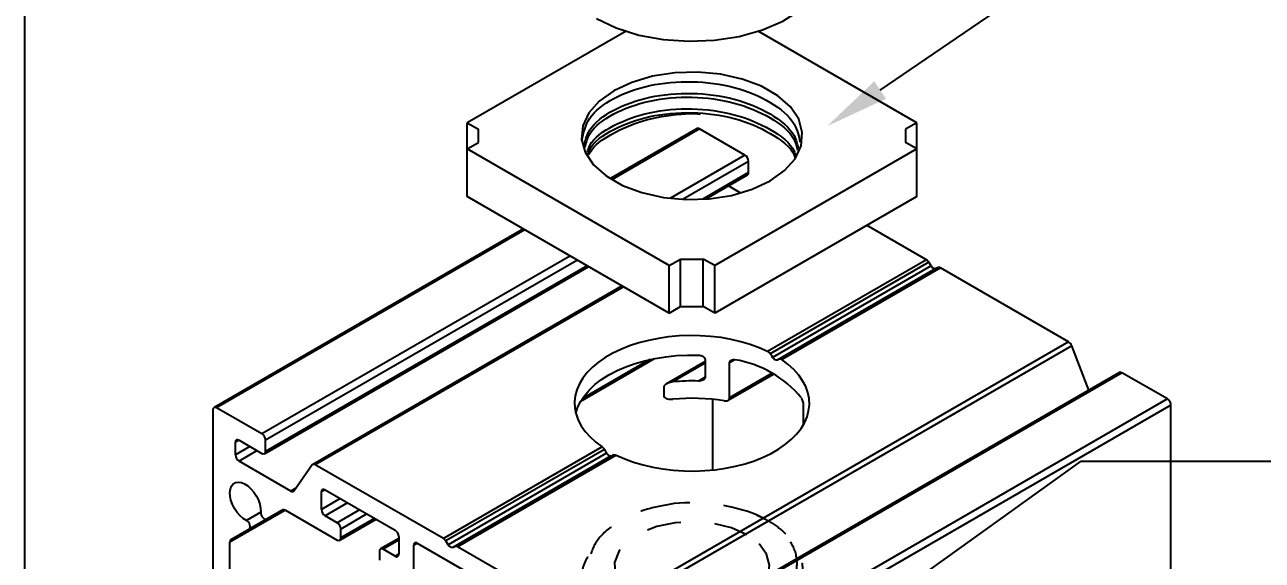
# Model space of a CAD drawing. Extents: x 0 to 7.2, y -16.7 to 0.
# Drawn here: x 0 to 3.623, y -14.001 to -12.433 of the extents above; entities that cross this region are included whole.
import ezdxf
from ezdxf import colors
from ezdxf.entities.mleader import LeaderData, LeaderLine
from ezdxf.math import Vec2, Vec3

# ---------------------------------------------------------------- set-up
doc = ezdxf.new("R2010")
doc.units = 0
doc.header["$LTSCALE"] = 0.5
doc.header["$MEASUREMENT"] = 0
doc.linetypes.add('HIDDEN2', pattern=[0.1875, 0.125, -0.0625])
doc.layers.add('CUST DWG', color=60, linetype='CONTINUOUS', lineweight=20)
for name, color, linetype in [('Hardware', 242, 'CONTINUOUS'), ('Housing', 150, 'CONTINUOUS'), ('Mounting', 4, 'CONTINUOUS')]:
    doc.layers.add(name, color=color, linetype=linetype)
doc.layers.add('Text-Unprinted', color=131, linetype='CONTINUOUS', plot=False)
doc.styles.add('LSAD_Standard', font='arial.ttf')

msp = doc.modelspace()

# ---------------------------------------------------------------- linework, layer by layer
at = {"layer": 'Hardware', "transparency": 16777216}
for p, q in [((1.7605, -12.4518), (1.2953, -12.7203)), ((2.6118, -12.7203), (2.1471, -12.4521)), ((1.2953, -12.7203), (1.3286, -12.7395)), ((1.2953, -12.7971), (1.2953, -12.7203)), ((1.3286, -12.7779), (1.3286, -12.7395)), ((2.6118, -12.7203), (2.5786, -12.7395)), ((2.5786, -12.7395), (2.5786, -12.7779)), ((2.6118, -12.7971), (2.6118, -12.7203)), ((1.2953, -12.7971), (1.3286, -12.7779)), ((2.6118, -12.7971), (2.5786, -12.7779)), ((1.8871, -13.1386), (1.2953, -12.7971)), ((1.2953, -12.9359), (1.2953, -12.7971)), ((2.6118, -12.7971), (2.0201, -13.1386)), ((2.6118, -12.9359), (2.6118, -12.7971)), ((1.8871, -13.2775), (1.2953, -12.9359)), ((2.6118, -12.9359), (2.0201, -13.2775)), ((1.8871, -13.1386), (1.9203, -13.1194)), ((1.8871, -13.2775), (1.8871, -13.1386)), ((1.9203, -13.1194), (1.9868, -13.1194)), ((1.9203, -13.2583), (1.9203, -13.1194)), ((2.0201, -13.1386), (1.9868, -13.1194)), ((1.9868, -13.2583), (1.9868, -13.1194)), ((2.0201, -13.2775), (2.0201, -13.1386)), ((1.8871, -13.2775), (1.9203, -13.2583)), ((1.9203, -13.2583), (1.9868, -13.2583)), ((2.0201, -13.2775), (1.9868, -13.2583)), ((2.1427, -13.8684), (2.1445, -13.8693))]:
    msp.add_line(p, q, dxfattribs=at)
at = {"layer": 'Hardware', "transparency": 16777216, "flags": 128}
msp.add_lwpolyline([(2.1823, -12.8907), (2.2249, -12.8604), (2.2556, -12.8256), (2.2731, -12.7879), (2.2766, -12.749), (2.266, -12.7104), (2.2418, -12.674), (2.205, -12.6412), (2.1572, -12.6136), (2.1004, -12.5924), (2.0373, -12.5784), (1.9705, -12.5723), (1.903, -12.5743), (1.8376, -12.5844), (1.7774, -12.6021), (1.7248, -12.6267), (1.6823, -12.657), (1.6516, -12.6918), (1.6341, -12.7295), (1.6305, -12.7685), (1.6411, -12.807), (1.6653, -12.8435), (1.7022, -12.8762), (1.75, -12.9038), (1.8067, -12.9251), (1.8698, -12.9391), (1.9366, -12.9452), (2.0042, -12.9431), (2.0695, -12.933), (2.1298, -12.9153), (2.1823, -12.8907)], dxfattribs=at)
at = {"layer": 'Hardware', "linetype": 'HIDDEN2', "transparency": 16777216, "flags": 128}
msp.add_lwpolyline([(2.1144, -13.9271), (2.0694, -13.9069), (2.017, -13.8938), (1.9607, -13.8887), (1.9039, -13.8918), (1.8503, -13.9029), (1.8031, -13.9214), (1.7654, -13.9461), (1.7395, -13.9754), (1.7271, -14.0076), (1.7289, -14.0405), (1.7448, -14.0721), (1.7738, -14.1004), (1.8141, -14.1237), (1.8632, -14.1404), (1.918, -14.1496), (1.975, -14.1506), (2.0306, -14.1435), (2.0814, -14.1285), (2.1242, -14.1068), (2.1563, -14.0795), (2.1756, -14.0486), (2.181, -14.0158), (2.172, -13.9833), (2.1494, -13.9531), (2.1144, -13.9271)], dxfattribs=at)
at = {"layer": 'Hardware', "linetype": 'HIDDEN2', "transparency": 16777216}
msp.add_arc((1.9546, -14.3486), 0.5157, 68.6082, 95.8848, dxfattribs=at)
at = {"layer": 'Hardware', "transparency": 16777216}
for points, knots in [([(1.6315, -12.7719), (1.6361, -12.7497), (1.6458, -12.7041), (1.7195, -12.646), (1.8264, -12.6073), (1.9535, -12.5955), (2.0809, -12.6129), (2.1872, -12.6574), (2.257, -12.7158), (2.2662, -12.7592), (2.2701, -12.7773)], [0, 0, 0, 0, 0.123199, 0.253761, 0.384324, 0.514886, 0.645448, 0.77601, 0.906573, 1, 1, 1, 1]), ([(1.638, -12.7875), (1.6417, -12.7717), (1.6509, -12.7325), (1.72, -12.6801), (1.8263, -12.6413), (1.9535, -12.6296), (2.081, -12.6469), (2.1867, -12.6915), (2.2527, -12.7447), (2.2616, -12.7822), (2.2645, -12.7945)], [0, 0, 0, 0, 0.094349, 0.233906, 0.373463, 0.51302, 0.652577, 0.792135, 0.931692, 1, 1, 1, 1]), ([(1.6404, -12.7923), (1.6437, -12.7788), (1.6527, -12.7419), (1.7202, -12.6915), (1.8262, -12.6526), (1.9535, -12.6409), (2.0811, -12.6582), (2.1864, -12.7029), (2.2513, -12.7543), (2.2601, -12.7899), (2.2626, -12.8003)], [0, 0, 0, 0, 0.082922, 0.225901, 0.368879, 0.511858, 0.654836, 0.797815, 0.940794, 1, 1, 1, 1]), ([(1.6475, -12.8065), (1.6494, -12.7998), (1.658, -12.7699), (1.7211, -12.7257), (1.826, -12.6866), (1.9535, -12.675), (2.0813, -12.6922), (2.1856, -12.7371), (2.2473, -12.7831), (2.2557, -12.8128), (2.2571, -12.8175)], [0, 0, 0, 0, 0.045014, 0.199343, 0.353672, 0.508002, 0.662331, 0.81666, 0.97099, 1, 1, 1, 1]), ([(1.6499, -12.8113), (1.6513, -12.8068), (1.6597, -12.7792), (1.7215, -12.7371), (1.8259, -12.6979), (1.9535, -12.6863), (2.0814, -12.7035), (2.1852, -12.7485), (2.246, -12.7927), (2.2544, -12.8204), (2.2552, -12.8232)], [0, 0, 0, 0, 0.031004, 0.189528, 0.348052, 0.506576, 0.665101, 0.823625, 0.982149, 1, 1, 1, 1]), ([(1.6515, -12.8145), (1.6527, -12.812), (1.6634, -12.7884), (1.7172, -12.7513), (1.808, -12.7113), (1.8917, -12.6962), (1.9391, -12.6939), (1.9477, -12.6935)], [0, 0, 0, 0, 0.036029, 0.330898, 0.626534, 0.932015, 1, 1, 1, 1]), ([(1.9477, -12.6935), (1.9524, -12.6935), (1.9626, -12.6934), (1.9728, -12.6941), (1.9784, -12.6945)], [0, 0, 0, 0, 0.451289, 1, 1, 1, 1])]:
    msp.add_open_spline(points, degree=3, knots=knots, dxfattribs=at)
at = {"layer": 'Hardware', "linetype": 'HIDDEN2', "transparency": 16777216}
for points, knots in [([(1.9017, -13.8356), (1.8748, -13.8403), (1.8136, -13.8509), (1.733, -13.887), (1.6734, -13.9388), (1.6491, -13.9983), (1.658, -14.0575), (1.6905, -14.0908), (1.7061, -14.1068)], [0, 0, 0, 0, 0.14002, 0.319141, 0.498481, 0.670573, 0.842177, 1, 1, 1, 1]), ([(2.1445, -13.8692), (2.1528, -13.8732), (2.1671, -13.88), (2.1967, -13.8976), (2.2259, -13.9202), (2.2529, -13.9514), (2.271, -13.9843), (2.2796, -14.0241), (2.2729, -14.0696), (2.2448, -14.118), (2.1908, -14.1649), (2.1287, -14.1946), (2.0759, -14.2105), (2.0407, -14.2184), (1.9934, -14.2256), (1.9338, -14.2287), (1.8646, -14.2236), (1.7994, -14.2102), (1.7415, -14.189), (1.6934, -14.1612), (1.6573, -14.1282), (1.6351, -14.0915), (1.6273, -14.0529), (1.636, -14.0146), (1.6493, -13.9876), (1.6633, -13.9752), (1.665, -13.9736)], [0, 0, 0, 0, 0.021285, 0.036991, 0.084082, 0.116878, 0.155811, 0.200874, 0.252058, 0.309353, 0.372747, 0.442229, 0.466842, 0.492139, 0.518118, 0.565622, 0.613126, 0.660631, 0.708135, 0.75564, 0.803144, 0.850648, 0.898153, 0.945657, 0.993162, 1, 1, 1, 1]), ([(2.1041, -14.1628), (2.128, -14.1539), (2.1757, -14.136), (2.2301, -14.0933), (2.2626, -14.0406), (2.2627, -13.9808), (2.2294, -13.9234), (2.1817, -13.8875), (2.1497, -13.8718), (2.1445, -13.8693)], [0, 0, 0, 0, 0.141168, 0.2822, 0.449981, 0.617676, 0.79027, 0.965597, 1, 1, 1, 1])]:
    msp.add_open_spline(points, degree=3, knots=knots, dxfattribs=at)
at = {"layer": 'Housing', "transparency": 16777216}
for p, q in [((1.9684, -12.7376), (1.7153, -12.8838)), ((1.9759, -12.7384), (1.7196, -12.8863)), ((2.1088, -12.8151), (1.9759, -12.7384)), ((2.1088, -12.8151), (1.8908, -12.941)), ((2.1195, -12.8335), (1.9274, -12.9443)), ((2.1195, -12.8662), (2.1195, -12.8335)), ((2.1195, -12.8662), (1.9851, -12.9437)), ((1.9944, -12.9434), (2.1163, -12.873)), ((2.095, -12.9255), (2.0602, -12.9054)), ((1.4601, -13.0311), (0.5542, -13.554)), ((1.4645, -13.0336), (0.5617, -13.5548)), ((2.64, -13.1217), (2.465, -13.0207)), ((1.5975, -13.1103), (0.6946, -13.6315)), ((0.7021, -13.6894), (1.6514, -13.1414)), ((1.6187, -13.1226), (0.7052, -13.6499)), ((1.647, -13.1389), (0.7052, -13.6826)), ((2.64, -13.1217), (2.175, -13.3901)), ((2.6468, -13.1285), (2.1823, -13.3966)), ((2.6539, -13.1395), (2.1897, -13.4074)), ((2.6675, -13.1473), (2.2034, -13.4153)), ((2.6746, -13.1446), (2.2101, -13.4127)), ((2.6814, -13.1456), (2.2165, -13.414)), ((2.6539, -13.1395), (2.6468, -13.1285)), ((2.6746, -13.1446), (2.6675, -13.1473)), ((3.0564, -13.3621), (2.6814, -13.1456)), ((1.7492, -13.1979), (0.8432, -13.7209)), ((1.7536, -13.2004), (0.8507, -13.7217)), ((3.0564, -13.3621), (1.6422, -14.1785)), ((3.0656, -13.3736), (1.6514, -14.19)), ((3.1158, -13.503), (3.0656, -13.3736)), ((1.6278, -13.5357), (1.8438, -13.411)), ((1.83, -13.4139), (1.6328, -13.5277)), ((1.9922, -13.4197), (1.8794, -13.4848)), ((1.9922, -13.4247), (1.8979, -13.4792)), ((1.9922, -13.4141), (1.9922, -13.4656)), ((2.0794, -13.4144), (2.0639, -13.4233)), ((2.0639, -13.5254), (2.0639, -13.4233)), ((3.205, -13.4515), (1.7908, -14.2679)), ((3.2125, -13.4522), (1.7983, -14.2687)), ((1.9922, -13.4656), (1.9726, -13.4768)), ((2.0592, -13.5332), (2.1924, -13.4563)), ((2.1879, -13.4538), (2.0639, -13.5254)), ((3.3454, -13.529), (3.2125, -13.4522)), ((1.8712, -13.4946), (1.8712, -13.5207)), ((3.3454, -13.529), (1.9312, -14.3454)), ((3.356, -13.5474), (1.9418, -14.3638)), ((2.0148, -13.7372), (2.0148, -13.5303)), ((2.2791, -13.5476), (2.2791, -13.6056)), ((3.356, -15.8908), (3.356, -13.5474)), ((0.5511, -13.5609), (0.5511, -15.9044)), ((0.6946, -13.6315), (0.5617, -13.5548)), ((0.6275, -13.6499), (0.6169, -13.656)), ((0.6169, -13.6928), (0.6169, -13.656)), ((0.6275, -13.6499), (0.6946, -13.6887)), ((0.7052, -13.6826), (0.7052, -13.6499)), ((0.6593, -13.6683), (0.6169, -13.6928)), ((0.6805, -13.6805), (0.6275, -13.7111)), ((1.6907, -13.6697), (1.2257, -13.9381)), ((1.697, -13.6768), (1.2326, -13.9449)), ((1.7038, -13.6879), (1.2396, -13.9559)), ((1.7174, -13.6958), (1.2533, -13.9638)), ((1.7248, -13.6929), (1.2604, -13.961)), ((1.7321, -13.6937), (1.2672, -13.9621)), ((0.7793, -13.7988), (0.6275, -13.7111)), ((0.8416, -13.7225), (0.7885, -13.798)), ((1.2257, -13.9381), (0.8507, -13.7217)), ((0.7938, -13.7904), (0.7793, -13.7988)), ((0.8793, -13.7953), (0.8687, -13.8014)), ((0.8687, -13.8529), (0.8687, -13.8014)), ((0.8793, -13.7953), (1.0844, -13.9137)), ((0.9239, -13.821), (0.8687, -13.8529)), ((0.9451, -13.8333), (0.8793, -13.8712)), ((0.7631, -13.8548), (0.6006, -13.9486)), ((0.756, -13.8538), (0.6037, -13.9417)), ((0.691, -13.8609), (0.649, -13.8852)), ((0.7559, -13.8538), (0.6573, -13.9108)), ((0.7558, -13.8539), (0.7091, -13.8809)), ((0.7091, -13.8809), (0.7556, -13.854)), ((0.7631, -13.8548), (0.9147, -13.9423)), ((0.9147, -13.8917), (0.8793, -13.8712)), ((0.9805, -13.8537), (0.9147, -13.8917)), ((1.0017, -13.8659), (0.9253, -13.91)), ((0.6037, -13.9417), (0.6573, -13.9108)), ((0.9222, -13.943), (1.0287, -13.8815)), ((1.0243, -13.879), (0.9253, -13.9362)), ((0.9253, -13.9362), (0.9253, -13.91)), ((0.6006, -14.6259), (0.6006, -13.9486)), ((1.095, -13.9376), (1.0415, -13.9685)), ((1.095, -13.9427), (1.049, -13.9692)), ((1.095, -13.9321), (1.095, -13.9835)), ((1.2396, -13.9559), (1.2326, -13.9449)), ((1.0384, -13.9753), (1.0384, -14.0015)), ((1.0844, -13.9896), (1.049, -13.9692)), ((1.095, -13.9835), (1.0844, -13.9896)), ((1.1494, -13.9512), (1.1388, -13.9574)), ((1.1388, -14.0594), (1.1388, -13.9574)), ((1.1494, -13.9512), (1.3435, -14.0633)), ((1.2604, -13.961), (1.2533, -13.9638)), ((1.6422, -14.1785), (1.2672, -13.9621))]:
    msp.add_line(p, q, dxfattribs=at)
at = {"layer": 'Housing', "transparency": 16777216, "flags": 128}
for points in [[(2.175, -13.3901), (2.1505, -13.3792), (2.1244, -13.3697), (2.0969, -13.3615), (2.0682, -13.3548), (2.0386, -13.3496), (2.0083, -13.346), (1.9776, -13.3439), (1.9466, -13.3435), (1.9158, -13.3446), (1.8852, -13.3474), (1.8552, -13.3517), (1.826, -13.3576), (1.7978, -13.365), (1.7709, -13.3738), (1.7454, -13.384), (1.7217, -13.3954), (1.6998, -13.408), (1.68, -13.4217), (1.6624, -13.4364), (1.6471, -13.452), (1.6344, -13.4682), (1.6242, -13.4851), (1.6167, -13.5024), (1.6119, -13.5201), (1.6099, -13.5379), (1.6107, -13.5557), (1.6142, -13.5735), (1.6205, -13.591), (1.6295, -13.6081), (1.6411, -13.6246), (1.6553, -13.6405), (1.6718, -13.6556), (1.6907, -13.6697)], [(1.6134, -13.5705), (1.6185, -13.5548), (1.6271, -13.537), (1.6385, -13.5196), (1.6527, -13.503), (1.6696, -13.4872), (1.6889, -13.4724), (1.7105, -13.4587), (1.7342, -13.4462), (1.7599, -13.4351), (1.7872, -13.4254), (1.816, -13.4172), (1.846, -13.4106), (1.8769, -13.4056), (1.9085, -13.4023), (1.9405, -13.4007), (1.9726, -13.4009)], [(1.7321, -13.6937), (1.7566, -13.7045), (1.7828, -13.7141), (1.8103, -13.7223), (1.8389, -13.729), (1.8685, -13.7342), (1.8988, -13.7378), (1.9296, -13.7398), (1.9605, -13.7403), (1.9914, -13.7391), (2.0219, -13.7364), (2.0519, -13.732), (2.0812, -13.7262), (2.1093, -13.7188), (2.1363, -13.71), (2.1617, -13.6998), (2.1855, -13.6884), (2.2073, -13.6758), (2.2271, -13.662), (2.2448, -13.6474), (2.26, -13.6318), (2.2728, -13.6155), (2.2829, -13.5987), (2.2905, -13.5814), (2.2952, -13.5637), (2.2972, -13.5459), (2.2965, -13.528), (2.2929, -13.5103), (2.2866, -13.4928), (2.2776, -13.4757), (2.266, -13.4592), (2.2519, -13.4433), (2.2353, -13.4282), (2.2165, -13.414)], [(0.649, -13.8852), (0.6395, -13.8793), (0.6303, -13.8713), (0.6217, -13.8615), (0.6142, -13.8503), (0.6081, -13.8383), (0.6037, -13.826), (0.6012, -13.814), (0.6006, -13.8026), (0.6021, -13.7926), (0.6055, -13.7843), (0.6107, -13.778), (0.6174, -13.7741), (0.6254, -13.7728), (0.6343, -13.774), (0.6437, -13.7778), (0.6532, -13.7839), (0.6624, -13.7921), (0.6709, -13.8021), (0.6782, -13.8134), (0.6841, -13.8254), (0.6883, -13.8377), (0.6907, -13.8497), (0.691, -13.8609)], [(0.691, -13.8609), (0.6912, -13.8648), (0.6924, -13.8689), (0.6945, -13.8729), (0.6972, -13.8765), (0.7002, -13.8793), (0.7035, -13.881), (0.7065, -13.8816), (0.7091, -13.8809)], [(0.6573, -13.9108), (0.6592, -13.9089), (0.6602, -13.906), (0.6603, -13.9024), (0.6594, -13.8983), (0.6577, -13.8942), (0.6552, -13.8904), (0.6522, -13.8873), (0.649, -13.8852)]]:
    msp.add_lwpolyline(points, dxfattribs=at)
at = {"layer": 'Housing', "transparency": 16777216}
for centre, radius, start, end in [((1.9715, -12.7445), 0.00754, 54.3824, 114.3071), ((2.0964, -12.8345), 0.0231, 2.6055, 57.3945), ((2.1121, -12.867), 0.00739, 305.0133, 6.2988), ((2.6289, -13.1396), 0.021, 31.8172, 58.3212), ((2.6661, -13.134), 0.0134, 203.994, 276.0114), ((2.6769, -13.1523), 0.00802, 55.5963, 106.5598), ((3.044, -13.3815), 0.023, 20.2271, 57.362), ((2.0291, -13.7256), 0.3153, 39.1888, 80.8166), ((1.9536, -14.0689), 0.5924, 88.1547, 95.3894), ((3.2081, -13.4584), 0.00754, 54.3824, 114.3071), ((1.9535, -14.1151), 0.5879, 80.7775, 95.422), ((3.333, -13.5484), 0.0231, 2.6055, 57.3945), ((0.5576, -13.5599), 0.00655, 50.7967, 189.214), ((0.6233, -13.655), 0.00655, 50.7967, 189.214), ((0.6822, -13.6509), 0.0231, 2.6055, 57.3945), ((0.6399, -13.6917), 0.0231, 182.6055, 237.3945), ((0.6988, -13.6836), 0.00655, 230.7967, 9.214), ((0.8466, -13.7268), 0.0066, 50.7518, 139.4672), ((0.7835, -13.7937), 0.0066, 230.7518, 319.4672), ((0.8752, -13.8004), 0.00655, 50.7967, 189.214), ((0.7587, -13.8609), 0.00754, 54.3818, 114.314), ((0.8917, -13.8518), 0.0231, 182.6055, 237.3945), ((0.9023, -13.9111), 0.0231, 2.6055, 57.3945), ((0.6081, -13.9479), 0.00755, 125.698, 185.6204), ((0.9188, -13.9372), 0.00655, 230.7967, 9.214), ((1.072, -13.9331), 0.0231, 2.6055, 57.3945), ((1.2147, -13.956), 0.021, 31.8172, 58.3212), ((1.0449, -13.9743), 0.00655, 50.7967, 189.214), ((1.0885, -13.9845), 0.00655, 230.7967, 9.214), ((1.1453, -13.9563), 0.00655, 50.7967, 189.214), ((1.2519, -13.9504), 0.0134, 203.994, 276.0114), ((1.2626, -13.9687), 0.00802, 55.5963, 106.5598)]:
    msp.add_arc(centre, radius, start, end, dxfattribs=at)
for major_axis, ratio, start_param, end_param in [((-0.2554, 0.368), 0.625218, 4.688449, 4.717599), ((0.3435, 0.1676), 0.075064, 0.691589, 0.72074), ((-0.2554, 0.368), 0.625218, 1.4616, 1.490751), ((0.3435, 0.1676), 0.075064, 3.918437, 3.947588)]:
    msp.add_ellipse((1.9536, -13.5582), major_axis=major_axis, ratio=ratio, start_param=start_param, end_param=end_param, dxfattribs=at)
for points, knots in [([(1.9726, -13.4009), (1.9772, -13.4011), (1.9818, -13.4022), (1.9875, -13.4056), (1.9891, -13.407), (1.9915, -13.4103), (1.9922, -13.4122), (1.9922, -13.4141)], [0, 0, 0, 0, 0.5, 0.5, 0.75, 0.75, 1, 1, 1, 1]), ([(2.0639, -13.4233), (2.0639, -13.4199), (2.0658, -13.4171), (2.0717, -13.4139), (2.0755, -13.4135), (2.0794, -13.4144)], [0, 0, 0, 0, 0.5, 0.5, 1, 1, 1, 1]), ([(2.2034, -13.4153), (2.2015, -13.416), (2.1991, -13.4156), (2.1942, -13.4127), (2.1917, -13.4103), (2.1897, -13.4074)], [0, 0, 0, 0, 0.5, 0.5, 1, 1, 1, 1]), ([(1.9922, -13.4656), (1.9922, -13.4674), (1.9915, -13.4692), (1.9891, -13.4722), (1.9875, -13.4735), (1.9818, -13.4763), (1.9772, -13.477), (1.9726, -13.4768)], [0, 0, 0, 0, 0.25, 0.25, 0.5, 0.5, 1, 1, 1, 1]), ([(1.8979, -13.4792), (1.8923, -13.4797), (1.8869, -13.4811), (1.8793, -13.4847), (1.8768, -13.4862), (1.8728, -13.4899), (1.8712, -13.4922), (1.8712, -13.4946)], [0, 0, 0, 0, 0.5, 0.5, 0.75, 0.75, 1, 1, 1, 1]), ([(1.8712, -13.5207), (1.8712, -13.523), (1.8728, -13.5249), (1.8768, -13.5275), (1.8793, -13.5283), (1.8868, -13.5301), (1.8924, -13.5303), (1.8979, -13.5298)], [0, 0, 0, 0, 0.25, 0.25, 0.5, 0.5, 1, 1, 1, 1]), ([(2.0477, -13.5348), (2.0518, -13.5354), (2.0557, -13.535), (2.0619, -13.5318), (2.0639, -13.5289), (2.0639, -13.5254)], [0, 0, 0, 0, 0.5, 0.5, 1, 1, 1, 1]), ([(2.2735, -13.5264), (2.275, -13.5286), (2.2764, -13.532), (2.2785, -13.5399), (2.2791, -13.5442), (2.2791, -13.5476)], [0, 0, 0, 0, 0.5, 0.5, 1, 1, 1, 1]), ([(1.7038, -13.6879), (1.7056, -13.6909), (1.708, -13.6934), (1.713, -13.6962), (1.7155, -13.6966), (1.7174, -13.6958)], [0, 0, 0, 0, 0.5, 0.5, 1, 1, 1, 1])]:
    msp.add_open_spline(points, degree=3, knots=knots, dxfattribs=at)
for points in [[(2.1823, -13.3966), (2.1803, -13.3937), (2.1777, -13.3914), (2.175, -13.3901)], [(2.2165, -13.414), (2.2142, -13.4125), (2.2119, -13.412), (2.2101, -13.4127)], [(1.6907, -13.6697), (1.6929, -13.6713), (1.6952, -13.6738), (1.697, -13.6768)], [(1.7248, -13.6929), (1.7268, -13.6921), (1.7294, -13.6923), (1.7321, -13.6937)]]:
    msp.add_open_spline(points, degree=3, dxfattribs=at)
at = {"layer": 'Mounting', "transparency": 16777216, "flags": 128}
msp.add_lwpolyline([(1.6736, -12.4151), (1.7316, -12.4427), (1.7977, -12.4635), (1.8694, -12.4768), (1.9441, -12.4819), (2.0192, -12.4788), (2.092, -12.4676), (2.1597, -12.4486), (2.2199, -12.4226), (2.2706, -12.3904), (2.3098, -12.3533), (2.3361, -12.3126), (2.3486, -12.2698), (2.3496, -12.2535)], dxfattribs=at)
at = {"layer": 'Text-Unprinted', "ltscale": 0.5, "transparency": 16777216}
msp.add_lwpolyline([(0, 0), (6.7876, 0), (6.7876, -16.7148), (0, -16.7149)], close=True, dxfattribs=at)

# ---------------------------------------------------------------- leaders
at = {"layer": 'CUST DWG', "ltscale": 0.5, "transparency": 16777216}
ml = msp.add_multileader_mtext('Standard', dxfattribs=at)
ml.set_content('\\A1;3/8" SQ. NUT\\P(FINISH TO MATCH\\PSTEM FINISH)', color=256, style='LSAD_Standard')
ml.set_leader_properties()
ml.build(insert=Vec2(0, 0))
ml.multileader.update_dxf_attribs({"dogleg_length": 0.36, "arrow_head_size": 0.1875})
ctx = ml.context
ctx.base_point, ctx.char_height, ctx.arrow_head_size, ctx.landing_gap_size, ctx.plane_origin = Vec3(4.0051, -12.2239), 0.1875, 0.1875, 0.09, Vec3(1.6639, -12.7587)
notes = []
notes.append((ctx, [(0, (1, 1, 0), (3.0929, -12.2239), (1, 0), 0.9121, [(0, [(2.3496, -12.7302)], 0, [])])]))
ctx.mtext.insert, ctx.mtext.width, ctx.mtext.defined_height, ctx.mtext.flow_direction = Vec3(4.0951, -12.1026), 3.15153, 0.8541, 5
ml = msp.add_multileader_mtext('Standard', dxfattribs=at)
ml.set_content('\\A1;3/8" IP x 1"\\PNIPPLE LOCK', color=256, style='LSAD_Standard')
ml.set_leader_properties()
ml.build(insert=Vec2(0, 0))
ml.multileader.update_dxf_attribs({"dogleg_length": 0.36, "arrow_head_size": 0.1875})
ctx = ml.context
ctx.base_point, ctx.char_height, ctx.arrow_head_size, ctx.landing_gap_size, ctx.plane_origin = Vec3(4.0051, -13.7111), 0.1875, 0.1875, 0.09, Vec3(1.6639, -14.2459)
notes.append((ctx, [(0, (1, 1, 0), (3.0929, -13.7111), (1, 0), 0.9121, [(0, [(1.8727, -14.5868)], 0, [])])]))
ctx.mtext.insert, ctx.mtext.width, ctx.mtext.defined_height, ctx.mtext.flow_direction = Vec3(4.0951, -13.6158), 3.15153, 0.8541, 5
for ctx, leaders in notes:
    for number, flags, end, landing, length, lines in leaders:
        leader = LeaderData()
        leader.index, (leader.has_last_leader_line, leader.has_dogleg_vector, leader.attachment_direction) = number, flags
        leader.last_leader_point, leader.dogleg_vector, leader.dogleg_length = Vec3(end), Vec3(landing), length
        for number, points, colour, breaks in lines:
            line = LeaderLine()
            line.index, line.vertices, line.color, line.breaks = number, Vec3.list(points), colors.encode_raw_color(colour), breaks
            leader.lines.append(line)
        ctx.leaders.append(leader)

doc.saveas('drawing.dxf')
